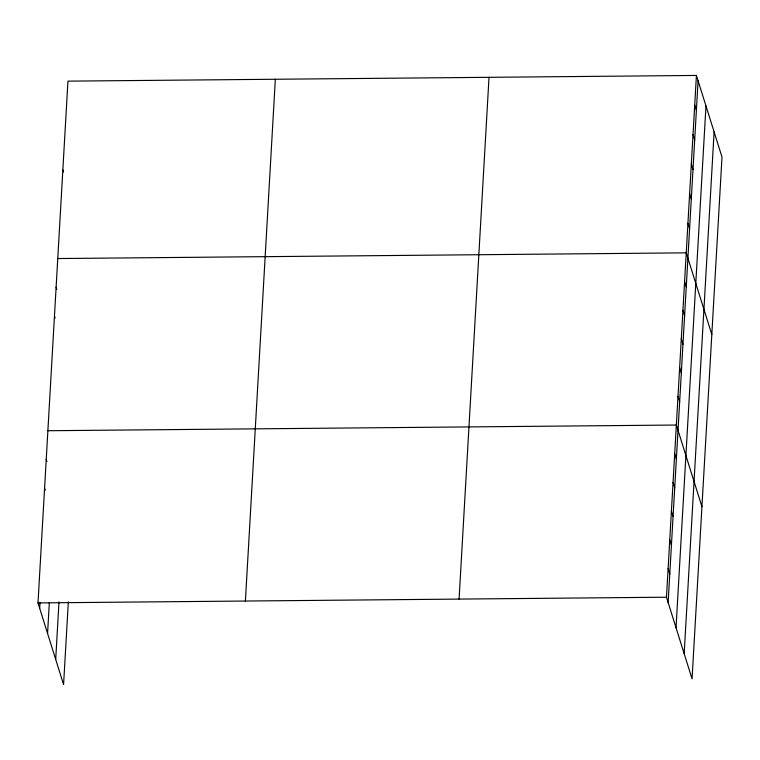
<?xml version="1.0" encoding="UTF-8"?>
<svg xmlns="http://www.w3.org/2000/svg" width="760" height="760" viewBox="0 0 760 760"><rect width="100%" height="100%" fill="white"/><g stroke="black" fill="none" stroke-linecap="round" stroke-linejoin="round"><path stroke-width="1.14" d="M68.334 601.91L63.584 684.561L38 602.917L67.944 81.139L696.417 75.439L722 157.082L692.056 678.861L666.472 597.208L696.417 75.439M39.672 608.247L39.995 602.509M47.566 633.431L49.343 602.433M55.699 659.376L58.986 601.977M245.394 601.036L275.338 79.258M459.078 599.098L489.022 77.32M668.135 602.538L698.088 80.769M676.029 627.722L705.973 105.953M684.161 653.676L714.106 131.898M57.76 258.542L686.232 252.842L711.816 334.485M47.88 430.73L676.352 425.03L701.936 506.673M38 602.917L666.472 597.208M694.716 105.004L696.388 110.333M693.015 134.577L694.688 139.906M691.325 164.141L692.996 169.47M689.624 193.705L691.296 199.034M687.933 223.278L689.595 228.608M684.589 281.542L686.251 286.872M682.936 310.241L684.608 315.571M681.292 338.931L682.964 344.261M679.639 367.631L681.311 372.96M677.996 396.33L679.668 401.66M674.7 453.72L676.371 459.049M673.056 482.419L674.728 487.749M671.413 511.119L673.075 516.448M669.76 539.818L671.431 545.148M668.116 568.518L669.788 573.847M62.852 169.841L63.526 171.978M56.116 287.242L56.782 289.37M54.473 315.941L55.138 318.07M46.236 459.43L46.901 461.558M44.584 488.129L45.258 490.257"/></g></svg>
